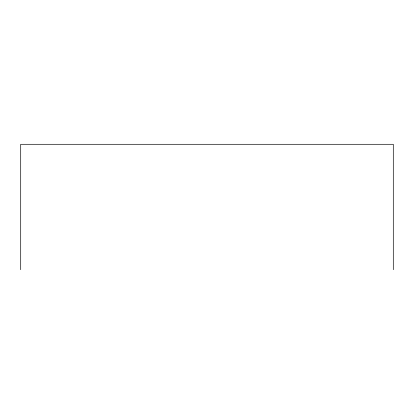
<?xml version="1.0" encoding="UTF-8"?>
<svg xmlns="http://www.w3.org/2000/svg" width="414" height="414" viewBox="0 0 414 414"><rect width="100%" height="100%" fill="white"/><g stroke="black" fill="none" stroke-linecap="round" stroke-linejoin="round"><path stroke-width="0.62" d="M393.3 269.7L393.3 144.3L20.7 144.3L20.7 269.7"/></g></svg>
